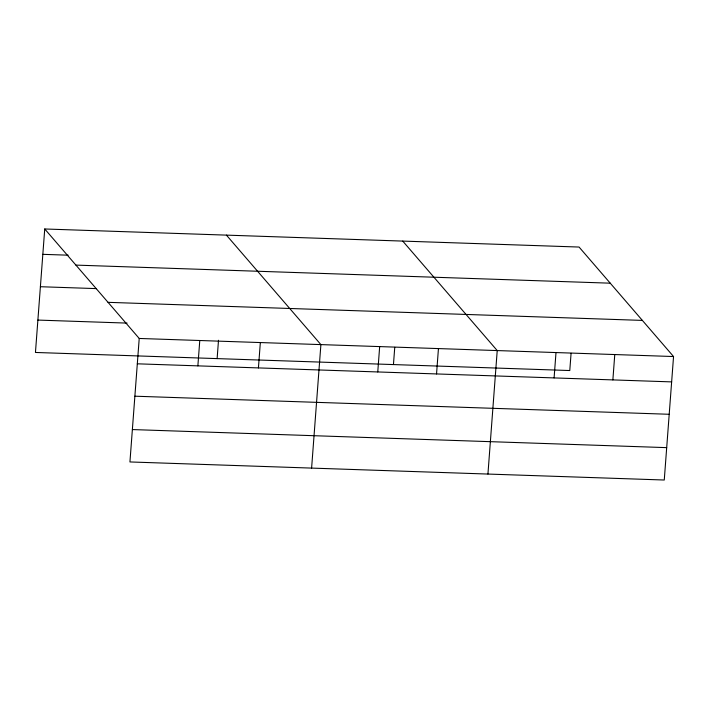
<?xml version="1.0" encoding="UTF-8"?>
<svg xmlns="http://www.w3.org/2000/svg" width="709" height="709" viewBox="0 0 709 709"><rect width="100%" height="100%" fill="white"/><g stroke="black" fill="none" stroke-linecap="round" stroke-linejoin="round"><path stroke-width="1.06" d="M44.738 228.98L139.221 338.459L129.933 461.949L664.262 480.02L673.55 356.538L579.067 247.051L44.738 228.98L35.45 352.462L569.779 370.541L571.082 353.268M197.873 365.871L199.778 340.515M217.122 358.603L218.505 340.258M258.43 367.918L260.336 342.562M311.606 468.091L320.893 344.609L226.41 235.122M377.764 371.95L379.669 346.595M393.451 364.568L394.753 347.304M436.54 373.944L438.446 348.589M487.934 474.055L497.222 350.574L402.739 241.087M554.092 377.915L555.998 352.559M612.868 379.909L614.774 354.553M42.832 254.336L68.153 255.187M75.916 265.104L610.245 283.183M40.395 286.72L96.548 288.616M108.043 302.335L642.372 320.406M37.887 320.078L127.071 323.1M139.221 338.459L673.55 356.538M137.316 363.814L671.645 381.894M134.878 396.198L669.207 414.278M132.37 429.565L666.699 447.636"/></g></svg>
